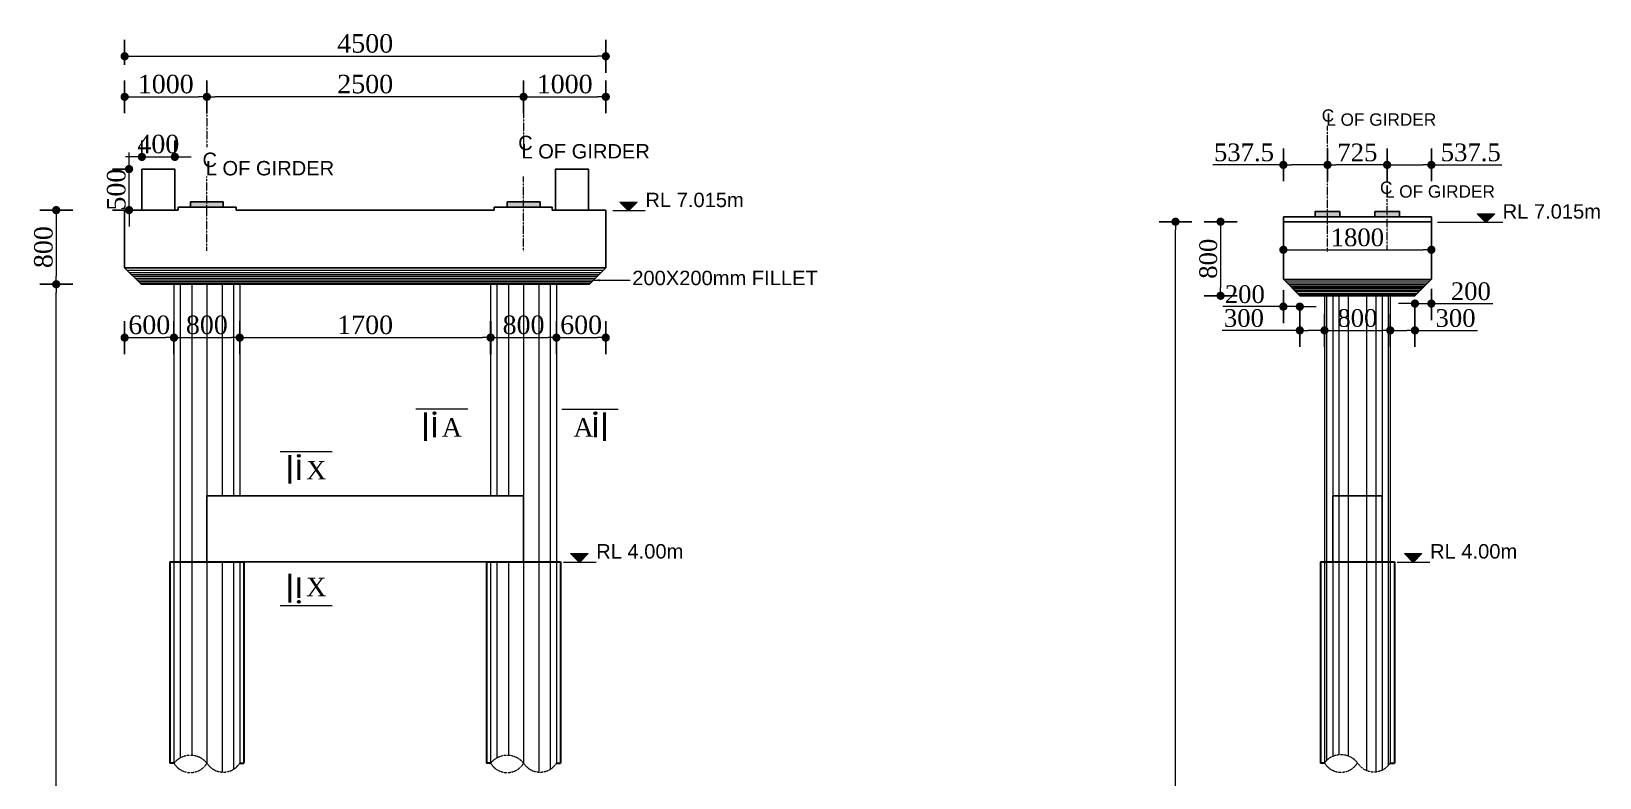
# Model space of a CAD drawing. Header units: millimetres. Extents: x -452357 to 35267, y 81803 to 461763.
# Drawn here: x -450946 to -431873, y 208898 to 217969 of the extents above; entities that cross this region are included whole.
import ezdxf

# ---------------------------------------------------------------- set-up
doc = ezdxf.new("R2010")
doc.units = ezdxf.units.MM
doc.header["$PDMODE"] = 2
doc.linetypes.add('CENTER', pattern=[2, 1.25, -0.25, 0.25, -0.25])
doc.linetypes.add('DASHED', pattern=[0.75, 0.5, -0.25])
doc.layers.get('Defpoints').update_dxf_attribs({"lineweight": 13})
for name, color, linetype, lineweight in [('Center Line', 34, 'Continuous', 15), ('Dimision', 96, 'Continuous', 18), ('hatch', 65, 'Continuous', 15), ('Hatching', 65, 'Continuous', 20), ('Pile', 11, 'Continuous', 15), ('Steel Casing', 70, 'Continuous', 30), ('Text', 7, 'Continuous', 15)]:
    doc.layers.add(name, color=color, linetype=linetype, lineweight=lineweight)
doc.layers.add('Pire Line', color=11, linetype='Continuous')
doc.styles.add('ROMANS', font='arial.ttf', dxfattribs={"height": 200})
doc.styles.get("Standard").update_dxf_attribs({"font": 'times.ttf'})
doc.dimstyles.new('ISO-25', dxfattribs={"dimtxt": 175, "dimasz": 100, "dimexe": 65, "dimexo": 115.625, "dimgap": 40, "dimtad": 1, "dimtoh": 1, "dimdec": 0, "dimtxsty": 'Standard', "dimblk": 'DOT', "dimcen": 300, "dimclrd": 256, "dimclre": 256, "dimclrt": 256, "dimadec": 0, "dimazin": 0, "dimtfac": 1, "dimtdec": 0, "dimtix": 1, "dimtmove": 0, "dimatfit": 3, "dimldrblk": 'DOT', "dimfxl": 75, "dimlwd": -1, "dimarcsym": 0})
doc.dimstyles.get("Standard").update_dxf_attribs({"dimtxt": 100, "dimasz": 100, "dimexe": 100, "dimexo": 100, "dimgap": 50, "dimtad": 1, "dimdec": 0, "dimlfac": -1, "dimzin": 0, "dimdsep": 46, "dimtxsty": 'Standard', "dimblk": 'DOT', "dimcen": 0, "dimclrd": 4, "dimclre": 4, "dimclrt": 4, "dimadec": 0, "dimazin": 0, "dimtfac": 1, "dimtdec": 0, "dimtix": 1, "dimtofl": 0, "dimtmove": 0, "dimatfit": 3, "dimfxl": 80, "dimtolj": 1, "dimtzin": 0, "dimlwd": 15, "dimarcsym": 2})

# ---------------------------------------------------------------- blocks, each defined once
blk = doc.blocks.new('_Dot')
at = {"color": 0, "linetype": 'ByBlock', "lineweight": -2}
blk.add_line((-0.5, 0), (-1, 0), dxfattribs=at)
at = {"color": 0, "linetype": 'ByBlock', "const_width": 0.5}
blk.add_lwpolyline([(-0.25, 0, 1), (0.25, 0, 1)], format="xyb", close=True, dxfattribs=at)
blk = doc.blocks.new('*D8')
at = {"layer": 'Defpoints', "color": 0, "ltscale": 3, "transparency": 16777216}
for p in [(-448812, 217173), (-448812, 216730), (-449812, 216038)]:
    blk.add_point(p, dxfattribs=at)
at = {"layer": 'Dimision', "lineweight": -2, "ltscale": 3, "transparency": 16777216}
for p, q in [((-449812, 216973), (-449812, 217373)), ((-448812, 216973), (-448812, 217373))]:
    blk.add_line(p, q, dxfattribs=at)
at = {"layer": 'Dimision', "ltscale": 3, "transparency": 16777216}
blk.add_line((-449712, 217173), (-448912, 217173), dxfattribs=at)
at = {"layer": 'Dimision', "ltscale": 3, "transparency": 16777216, "xscale": 100, "yscale": 100, "zscale": 100, "rotation": 180}
blk.add_blockref('_Dot', (-449812, 217173), dxfattribs=at)
at = {"layer": 'Dimision', "ltscale": 3, "transparency": 16777216, "xscale": 100, "yscale": 100, "zscale": 100}
blk.add_blockref('_Dot', (-448812, 217173), dxfattribs=at)
at = {"layer": 'Dimision', "ltscale": 3, "transparency": 16777216, "insert": (-449312, 217327), "char_height": 225, "attachment_point": 5}
blk.add_mtext('1000', dxfattribs=at)
blk = doc.blocks.new('*D9')
at = {"layer": 'Defpoints', "color": 0, "ltscale": 3, "transparency": 16777216}
for p in [(-448812, 217173), (-448812, 216730), (-444960, 215896)]:
    blk.add_point(p, dxfattribs=at)
at = {"layer": 'Dimision', "lineweight": -2, "ltscale": 3, "transparency": 16777216}
for p, q in [((-448812, 216973), (-448812, 217373)), ((-444960, 216973), (-444960, 217373))]:
    blk.add_line(p, q, dxfattribs=at)
at = {"layer": 'Dimision', "ltscale": 3, "transparency": 16777216}
blk.add_line((-445060, 217173), (-448712, 217173), dxfattribs=at)
at = {"layer": 'Dimision', "ltscale": 3, "transparency": 16777216, "xscale": 100, "yscale": 100, "zscale": 100, "rotation": 180}
blk.add_blockref('_Dot', (-448812, 217173), dxfattribs=at)
at = {"layer": 'Dimision', "ltscale": 3, "transparency": 16777216, "xscale": 100, "yscale": 100, "zscale": 100}
blk.add_blockref('_Dot', (-444960, 217173), dxfattribs=at)
at = {"layer": 'Dimision', "ltscale": 3, "transparency": 16777216, "insert": (-446886, 217327), "char_height": 225, "attachment_point": 5}
blk.add_mtext('2500', dxfattribs=at)
blk = doc.blocks.new('*D10')
at = {"layer": 'Defpoints', "color": 0, "ltscale": 3, "transparency": 16777216}
for p in [(-443960, 217173), (-444960, 216670), (-443960, 216038)]:
    blk.add_point(p, dxfattribs=at)
at = {"layer": 'Dimision', "lineweight": -2, "ltscale": 3, "transparency": 16777216}
for p, q in [((-444960, 216973), (-444960, 217373)), ((-443960, 216973), (-443960, 217373))]:
    blk.add_line(p, q, dxfattribs=at)
at = {"layer": 'Dimision', "ltscale": 3, "transparency": 16777216}
blk.add_line((-444860, 217173), (-444060, 217173), dxfattribs=at)
at = {"layer": 'Dimision', "ltscale": 3, "transparency": 16777216, "xscale": 100, "yscale": 100, "zscale": 100, "rotation": 180}
blk.add_blockref('_Dot', (-444960, 217173), dxfattribs=at)
at = {"layer": 'Dimision', "ltscale": 3, "transparency": 16777216, "xscale": 100, "yscale": 100, "zscale": 100}
blk.add_blockref('_Dot', (-443960, 217173), dxfattribs=at)
at = {"layer": 'Dimision', "ltscale": 3, "transparency": 16777216, "insert": (-444460, 217327), "char_height": 225, "attachment_point": 5}
blk.add_mtext('1000', dxfattribs=at)
blk = doc.blocks.new('*D11')
at = {"layer": 'Defpoints', "color": 0, "ltscale": 3, "transparency": 16777216}
for p in [(-443960, 217666), (-449812, 217446), (-443960, 217329)]:
    blk.add_point(p, dxfattribs=at)
at = {"layer": 'Dimision', "lineweight": -2, "ltscale": 3, "transparency": 16777216}
for p, q in [((-449812, 217562), (-449812, 217866)), ((-443960, 217466), (-443960, 217866))]:
    blk.add_line(p, q, dxfattribs=at)
at = {"layer": 'Dimision', "ltscale": 3, "transparency": 16777216}
blk.add_line((-449712, 217666), (-444060, 217666), dxfattribs=at)
at = {"layer": 'Dimision', "ltscale": 3, "transparency": 16777216, "xscale": 100, "yscale": 100, "zscale": 100, "rotation": 180}
blk.add_blockref('_Dot', (-449812, 217666), dxfattribs=at)
at = {"layer": 'Dimision', "ltscale": 3, "transparency": 16777216, "xscale": 100, "yscale": 100, "zscale": 100}
blk.add_blockref('_Dot', (-443960, 217666), dxfattribs=at)
at = {"layer": 'Dimision', "ltscale": 3, "transparency": 16777216, "insert": (-446886, 217821), "char_height": 225, "attachment_point": 5}
blk.add_mtext('4500', dxfattribs=at)
blk = doc.blocks.new('*D12')
at = {"layer": 'Defpoints', "color": 0, "ltscale": 3, "transparency": 16777216}
for p in [(-433919, 214955), (-434119, 214755), (-433919, 214660)]:
    blk.add_point(p, dxfattribs=at)
at = {"layer": 'Dimision', "lineweight": -2, "ltscale": 3, "transparency": 16777216}
for p, q in [((-433919, 214840), (-433919, 214460)), ((-434119, 214660), (-434119, 214460))]:
    blk.add_line(p, q, dxfattribs=at)
at = {"layer": 'Dimision', "ltscale": 3, "transparency": 16777216}
for p, q in [((-434219, 214660), (-434319, 214660)), ((-434119, 214660), (-433919, 214660)), ((-433819, 214660), (-433170, 214660))]:
    blk.add_line(p, q, dxfattribs=at)
at = {"layer": 'Dimision', "ltscale": 3, "transparency": 16777216, "xscale": 100, "yscale": 100, "zscale": 100}
blk.add_blockref('_Dot', (-434119, 214660), dxfattribs=at)
at = {"layer": 'Dimision', "ltscale": 3, "transparency": 16777216, "xscale": 100, "yscale": 100, "zscale": 100, "rotation": 180}
blk.add_blockref('_Dot', (-433919, 214660), dxfattribs=at)
at = {"layer": 'Dimision', "ltscale": 3, "transparency": 16777216, "insert": (-433439, 214809), "char_height": 215, "attachment_point": 5}
blk.add_mtext('200', dxfattribs=at)
blk = doc.blocks.new('*D13')
at = {"layer": 'Defpoints', "color": 0, "ltscale": 3, "transparency": 16777216}
for p in [(-435219, 214755), (-434419, 214755), (-434419, 214334)]:
    blk.add_point(p, dxfattribs=at)
at = {"layer": 'Dimision', "lineweight": -2, "ltscale": 3, "transparency": 16777216}
for p, q in [((-435219, 214534), (-435219, 214134)), ((-434419, 214534), (-434419, 214134))]:
    blk.add_line(p, q, dxfattribs=at)
at = {"layer": 'Dimision', "ltscale": 3, "transparency": 16777216}
blk.add_line((-435119, 214334), (-434519, 214334), dxfattribs=at)
at = {"layer": 'Dimision', "ltscale": 3, "transparency": 16777216, "xscale": 100, "yscale": 100, "zscale": 100, "rotation": 180}
blk.add_blockref('_Dot', (-435219, 214334), dxfattribs=at)
at = {"layer": 'Dimision', "ltscale": 3, "transparency": 16777216, "xscale": 100, "yscale": 100, "zscale": 100}
blk.add_blockref('_Dot', (-434419, 214334), dxfattribs=at)
at = {"layer": 'Dimision', "ltscale": 3, "transparency": 16777216, "insert": (-434819, 214483), "char_height": 215, "attachment_point": 5}
blk.add_mtext('800', dxfattribs=at)
blk = doc.blocks.new('*D14')
at = {"layer": 'Defpoints', "color": 0, "ltscale": 3, "transparency": 16777216}
for p in [(-435519, 214755), (-435219, 214755), (-435219, 214334)]:
    blk.add_point(p, dxfattribs=at)
at = {"layer": 'Dimision', "lineweight": -2, "ltscale": 3, "transparency": 16777216}
for p, q in [((-435519, 214534), (-435519, 214134)), ((-435219, 214534), (-435219, 214134))]:
    blk.add_line(p, q, dxfattribs=at)
at = {"layer": 'Dimision', "ltscale": 3, "transparency": 16777216}
for p, q in [((-435519, 214334), (-436465, 214334)), ((-435319, 214334), (-435419, 214334))]:
    blk.add_line(p, q, dxfattribs=at)
at = {"layer": 'Dimision', "ltscale": 3, "transparency": 16777216, "xscale": 100, "yscale": 100, "zscale": 100, "rotation": 180}
blk.add_blockref('_Dot', (-435519, 214334), dxfattribs=at)
at = {"layer": 'Dimision', "ltscale": 3, "transparency": 16777216, "xscale": 100, "yscale": 100, "zscale": 100}
blk.add_blockref('_Dot', (-435219, 214334), dxfattribs=at)
at = {"layer": 'Dimision', "ltscale": 3, "transparency": 16777216, "insert": (-436199, 214483), "char_height": 215, "attachment_point": 5}
blk.add_mtext('300', dxfattribs=at)
blk = doc.blocks.new('*D15')
at = {"layer": 'Defpoints', "color": 0, "ltscale": 3, "transparency": 16777216}
for p in [(-435719, 215655), (-436483, 214755), (-435519, 214755)]:
    blk.add_point(p, dxfattribs=at)
at = {"layer": 'Dimision', "lineweight": -2, "ltscale": 3, "transparency": 16777216}
for p, q in [((-436283, 215655), (-436683, 215655)), ((-436283, 214755), (-436683, 214755))]:
    blk.add_line(p, q, dxfattribs=at)
at = {"layer": 'Dimision', "ltscale": 3, "transparency": 16777216}
blk.add_line((-436483, 215555), (-436483, 214855), dxfattribs=at)
at = {"layer": 'Dimision', "ltscale": 3, "transparency": 16777216, "xscale": 100, "yscale": 100, "zscale": 100}
for p, rotation in [((-436483, 215655), 90), ((-436483, 214755), 270)]:
    blk.add_blockref('_Dot', p, dxfattribs=dict(at, rotation=rotation))
at = {"layer": 'Dimision', "ltscale": 3, "transparency": 16777216, "insert": (-436632, 215205), "char_height": 215, "attachment_point": 5, "rotation": 90}
blk.add_mtext('800', dxfattribs=at)
blk = doc.blocks.new('*D34')
at = {"layer": 'Defpoints', "color": 0, "ltscale": 3, "transparency": 16777216}
for p in [(-435719, 215201), (-433919, 215314), (-433919, 215204)]:
    blk.add_point(p, dxfattribs=at)
at = {"layer": 'Dimision', "lineweight": -2, "ltscale": 3, "transparency": 16777216}
for p, q in [((-435719, 215314), (-435719, 215514)), ((-433919, 215314), (-433919, 215514))]:
    blk.add_line(p, q, dxfattribs=at)
at = {"layer": 'Dimision', "ltscale": 3, "transparency": 16777216}
blk.add_line((-435619, 215314), (-434019, 215314), dxfattribs=at)
at = {"layer": 'Dimision', "ltscale": 3, "transparency": 16777216, "xscale": 100, "yscale": 100, "zscale": 100, "rotation": 180}
blk.add_blockref('_Dot', (-435719, 215314), dxfattribs=at)
at = {"layer": 'Dimision', "ltscale": 3, "transparency": 16777216, "xscale": 100, "yscale": 100, "zscale": 100}
blk.add_blockref('_Dot', (-433919, 215314), dxfattribs=at)
at = {"layer": 'Dimision', "ltscale": 3, "transparency": 16777216, "insert": (-434819, 215463), "char_height": 215, "attachment_point": 5}
blk.add_mtext('1800', dxfattribs=at)
blk = doc.blocks.new('*D35')
at = {"layer": 'Defpoints', "color": 0, "ltscale": 3, "transparency": 16777216}
for p in [(-435182, 216346), (-435182, 216196), (-435719, 215587)]:
    blk.add_point(p, dxfattribs=at)
at = {"layer": 'Dimision', "lineweight": -2, "ltscale": 3, "transparency": 16777216}
for p, q in [((-435719, 216146), (-435719, 216546)), ((-435182, 216311), (-435182, 216546))]:
    blk.add_line(p, q, dxfattribs=at)
at = {"layer": 'Dimision', "ltscale": 3, "transparency": 16777216}
for p, q in [((-435719, 216346), (-436577, 216346)), ((-435282, 216346), (-435619, 216346))]:
    blk.add_line(p, q, dxfattribs=at)
at = {"layer": 'Dimision', "ltscale": 3, "transparency": 16777216, "xscale": 100, "yscale": 100, "zscale": 100, "rotation": 180}
blk.add_blockref('_Dot', (-435719, 216346), dxfattribs=at)
at = {"layer": 'Dimision', "ltscale": 3, "transparency": 16777216, "xscale": 100, "yscale": 100, "zscale": 100}
blk.add_blockref('_Dot', (-435182, 216346), dxfattribs=at)
at = {"layer": 'Dimision', "ltscale": 3, "transparency": 16777216, "insert": (-436198, 216496), "char_height": 215, "attachment_point": 5}
blk.add_mtext('537.5', dxfattribs=at)
blk = doc.blocks.new('*D16')
at = {"layer": 'Defpoints', "color": 0, "ltscale": 3, "transparency": 16777216}
for p in [(-433919, 216346), (-434457, 215780), (-433919, 215466)]:
    blk.add_point(p, dxfattribs=at)
at = {"layer": 'Dimision', "lineweight": -2, "ltscale": 3, "transparency": 16777216}
for p, q in [((-434457, 216146), (-434457, 216546)), ((-433919, 216146), (-433919, 216546))]:
    blk.add_line(p, q, dxfattribs=at)
at = {"layer": 'Dimision', "ltscale": 3, "transparency": 16777216}
for p, q in [((-434357, 216346), (-434019, 216346)), ((-433919, 216346), (-433061, 216346))]:
    blk.add_line(p, q, dxfattribs=at)
at = {"layer": 'Dimision', "ltscale": 3, "transparency": 16777216, "xscale": 100, "yscale": 100, "zscale": 100, "rotation": 180}
blk.add_blockref('_Dot', (-434457, 216346), dxfattribs=at)
at = {"layer": 'Dimision', "ltscale": 3, "transparency": 16777216, "xscale": 100, "yscale": 100, "zscale": 100}
blk.add_blockref('_Dot', (-433919, 216346), dxfattribs=at)
at = {"layer": 'Dimision', "ltscale": 3, "transparency": 16777216, "insert": (-433440, 216496), "char_height": 215, "attachment_point": 5}
blk.add_mtext('537.5', dxfattribs=at)
blk = doc.blocks.new('*D17')
at = {"layer": 'Defpoints', "color": 0, "ltscale": 3, "transparency": 16777216}
for p in [(-435719, 214955), (-435519, 214755), (-435519, 214623)]:
    blk.add_point(p, dxfattribs=at)
at = {"layer": 'Dimision', "lineweight": -2, "ltscale": 3, "transparency": 16777216}
for p, q in [((-435719, 214823), (-435719, 214423)), ((-435519, 214640), (-435519, 214423))]:
    blk.add_line(p, q, dxfattribs=at)
at = {"layer": 'Dimision', "ltscale": 3, "transparency": 16777216}
for p, q in [((-435819, 214623), (-436457, 214623)), ((-435519, 214623), (-435719, 214623)), ((-435419, 214623), (-435319, 214623))]:
    blk.add_line(p, q, dxfattribs=at)
at = {"layer": 'Dimision', "ltscale": 3, "transparency": 16777216, "xscale": 100, "yscale": 100, "zscale": 100}
blk.add_blockref('_Dot', (-435719, 214623), dxfattribs=at)
at = {"layer": 'Dimision', "ltscale": 3, "transparency": 16777216, "xscale": 100, "yscale": 100, "zscale": 100, "rotation": 180}
blk.add_blockref('_Dot', (-435519, 214623), dxfattribs=at)
at = {"layer": 'Dimision', "ltscale": 3, "transparency": 16777216, "insert": (-436188, 214773), "char_height": 215, "attachment_point": 5}
blk.add_mtext('200', dxfattribs=at)
blk = doc.blocks.new('*D18')
at = {"layer": 'Defpoints', "color": 0, "ltscale": 3, "transparency": 16777216}
for p in [(-434419, 214755), (-434119, 214755), (-434119, 214334)]:
    blk.add_point(p, dxfattribs=at)
at = {"layer": 'Dimision', "lineweight": -2, "ltscale": 3, "transparency": 16777216}
for p, q in [((-434419, 214534), (-434419, 214134)), ((-434119, 214534), (-434119, 214134))]:
    blk.add_line(p, q, dxfattribs=at)
at = {"layer": 'Dimision', "ltscale": 3, "transparency": 16777216}
for p, q in [((-434319, 214334), (-434219, 214334)), ((-434119, 214334), (-433359, 214334))]:
    blk.add_line(p, q, dxfattribs=at)
at = {"layer": 'Dimision', "ltscale": 3, "transparency": 16777216, "xscale": 100, "yscale": 100, "zscale": 100, "rotation": 180}
blk.add_blockref('_Dot', (-434419, 214334), dxfattribs=at)
at = {"layer": 'Dimision', "ltscale": 3, "transparency": 16777216, "xscale": 100, "yscale": 100, "zscale": 100}
blk.add_blockref('_Dot', (-434119, 214334), dxfattribs=at)
at = {"layer": 'Dimision', "ltscale": 3, "transparency": 16777216, "insert": (-433625, 214483), "char_height": 215, "attachment_point": 5}
blk.add_mtext('300', dxfattribs=at)
blk = doc.blocks.new('*D30')
at = {"layer": 'Defpoints', "color": 0, "ltscale": 3, "transparency": 16777216}
for p in [(-437031, 215655), (-435719, 215655), (-435319, 197885)]:
    blk.add_point(p, dxfattribs=at)
at = {"layer": 'Dimision', "lineweight": -2, "ltscale": 3, "transparency": 16777216}
for p, q in [((-436831, 215655), (-437231, 215655)), ((-436831, 197885), (-437231, 197885))]:
    blk.add_line(p, q, dxfattribs=at)
at = {"layer": 'Dimision', "ltscale": 3, "transparency": 16777216}
blk.add_line((-437031, 197985), (-437031, 215555), dxfattribs=at)
at = {"layer": 'Dimision', "ltscale": 3, "transparency": 16777216, "xscale": 100, "yscale": 100, "zscale": 100}
for p, rotation in [((-437031, 215655), 90), ((-437031, 197885), 270)]:
    blk.add_blockref('_Dot', p, dxfattribs=dict(at, rotation=rotation))
at = {"layer": 'Dimision', "ltscale": 3, "transparency": 16777216, "insert": (-437185, 204502), "char_height": 225, "attachment_point": 5, "rotation": 90}
blk.add_mtext('37015', dxfattribs=at)
blk = doc.blocks.new('*D31')
at = {"layer": 'Defpoints', "color": 0, "ltscale": 3, "transparency": 16777216}
for p in [(-449672, 215796), (-450644, 214895), (-449690, 214895)]:
    blk.add_point(p, dxfattribs=at)
at = {"layer": 'Dimision', "lineweight": -2, "ltscale": 3, "transparency": 16777216}
for p, q in [((-450444, 215796), (-450844, 215796)), ((-450444, 214895), (-450844, 214895))]:
    blk.add_line(p, q, dxfattribs=at)
at = {"layer": 'Dimision', "ltscale": 3, "transparency": 16777216}
blk.add_line((-450644, 215696), (-450644, 214995), dxfattribs=at)
at = {"layer": 'Dimision', "ltscale": 3, "transparency": 16777216, "xscale": 100, "yscale": 100, "zscale": 100}
for p, rotation in [((-450644, 215796), 90), ((-450644, 214895), 270)]:
    blk.add_blockref('_Dot', p, dxfattribs=dict(at, rotation=rotation))
at = {"layer": 'Dimision', "ltscale": 3, "transparency": 16777216, "insert": (-450799, 215346), "char_height": 225, "attachment_point": 5, "rotation": 90}
blk.add_mtext('800', dxfattribs=at)
blk = doc.blocks.new('*D37')
at = {"layer": 'Defpoints', "color": 0, "ltscale": 3, "transparency": 16777216}
for p in [(-450644, 214895), (-449079, 214895), (-449809, 197865)]:
    blk.add_point(p, dxfattribs=at)
at = {"layer": 'Dimision', "lineweight": -2, "ltscale": 3, "transparency": 16777216}
for p, q in [((-450444, 214895), (-450844, 214895)), ((-450444, 197865), (-450844, 197865))]:
    blk.add_line(p, q, dxfattribs=at)
at = {"layer": 'Dimision', "ltscale": 3, "transparency": 16777216}
blk.add_line((-450644, 197965), (-450644, 214795), dxfattribs=at)
at = {"layer": 'Dimision', "ltscale": 3, "transparency": 16777216, "xscale": 100, "yscale": 100, "zscale": 100}
for p, rotation in [((-450644, 214895), 90), ((-450644, 197865), 270)]:
    blk.add_blockref('_Dot', p, dxfattribs=dict(at, rotation=rotation))
at = {"layer": 'Dimision', "ltscale": 3, "transparency": 16777216, "insert": (-450799, 205131), "char_height": 225, "attachment_point": 5, "rotation": 90}
blk.add_mtext('36215', dxfattribs=at)
blk = doc.blocks.new('*D39')
at = {"layer": 'Defpoints', "color": 0, "ltscale": 3, "transparency": 16777216}
for p in [(-435182, 216346), (-435182, 215780), (-434457, 215780)]:
    blk.add_point(p, dxfattribs=at)
at = {"layer": 'Dimision', "lineweight": -2, "ltscale": 3, "transparency": 16777216}
for p, q in [((-435182, 216146), (-435182, 216546)), ((-434457, 216146), (-434457, 216546))]:
    blk.add_line(p, q, dxfattribs=at)
at = {"layer": 'Dimision', "ltscale": 3, "transparency": 16777216}
blk.add_line((-434557, 216346), (-435082, 216346), dxfattribs=at)
at = {"layer": 'Dimision', "ltscale": 3, "transparency": 16777216, "xscale": 100, "yscale": 100, "zscale": 100, "rotation": 180}
blk.add_blockref('_Dot', (-435182, 216346), dxfattribs=at)
at = {"layer": 'Dimision', "ltscale": 3, "transparency": 16777216, "xscale": 100, "yscale": 100, "zscale": 100}
blk.add_blockref('_Dot', (-434457, 216346), dxfattribs=at)
at = {"layer": 'Dimision', "ltscale": 3, "transparency": 16777216, "insert": (-434819, 216496), "char_height": 215, "attachment_point": 5}
blk.add_mtext('725', dxfattribs=at)
blk = doc.blocks.new('*D63')
at = {"layer": 'Defpoints', "color": 0, "ltscale": 3, "transparency": 16777216}
for p in [(-449812, 215095), (-449212, 214895), (-449212, 214246)]:
    blk.add_point(p, dxfattribs=at)
at = {"layer": 'Dimision', "lineweight": -2, "ltscale": 3, "transparency": 16777216}
for p, q in [((-449812, 214446), (-449812, 214046)), ((-449212, 214446), (-449212, 214046))]:
    blk.add_line(p, q, dxfattribs=at)
at = {"layer": 'Dimision', "ltscale": 3, "transparency": 16777216}
blk.add_line((-449712, 214246), (-449312, 214246), dxfattribs=at)
at = {"layer": 'Dimision', "ltscale": 3, "transparency": 16777216, "xscale": 100, "yscale": 100, "zscale": 100, "rotation": 180}
blk.add_blockref('_Dot', (-449812, 214246), dxfattribs=at)
at = {"layer": 'Dimision', "ltscale": 3, "transparency": 16777216, "xscale": 100, "yscale": 100, "zscale": 100}
blk.add_blockref('_Dot', (-449212, 214246), dxfattribs=at)
at = {"layer": 'Dimision', "ltscale": 3, "transparency": 16777216, "insert": (-449512, 214400), "char_height": 225, "attachment_point": 5}
blk.add_mtext('600', dxfattribs=at)
blk = doc.blocks.new('*D64')
at = {"layer": 'Defpoints', "color": 0, "ltscale": 3, "transparency": 16777216}
for p in [(-449212, 214895), (-448412, 214895), (-448412, 214246)]:
    blk.add_point(p, dxfattribs=at)
at = {"layer": 'Dimision', "lineweight": -2, "ltscale": 3, "transparency": 16777216}
for p, q in [((-449212, 214446), (-449212, 214046)), ((-448412, 214446), (-448412, 214046))]:
    blk.add_line(p, q, dxfattribs=at)
at = {"layer": 'Dimision', "ltscale": 3, "transparency": 16777216}
blk.add_line((-449112, 214246), (-448512, 214246), dxfattribs=at)
at = {"layer": 'Dimision', "ltscale": 3, "transparency": 16777216, "xscale": 100, "yscale": 100, "zscale": 100, "rotation": 180}
blk.add_blockref('_Dot', (-449212, 214246), dxfattribs=at)
at = {"layer": 'Dimision', "ltscale": 3, "transparency": 16777216, "xscale": 100, "yscale": 100, "zscale": 100}
blk.add_blockref('_Dot', (-448412, 214246), dxfattribs=at)
at = {"layer": 'Dimision', "ltscale": 3, "transparency": 16777216, "insert": (-448812, 214400), "char_height": 225, "attachment_point": 5}
blk.add_mtext('800', dxfattribs=at)
blk = doc.blocks.new('*D65')
at = {"layer": 'Defpoints', "color": 0, "ltscale": 3, "transparency": 16777216}
for p in [(-448412, 214895), (-445361, 214895), (-445361, 214246)]:
    blk.add_point(p, dxfattribs=at)
at = {"layer": 'Dimision', "lineweight": -2, "ltscale": 3, "transparency": 16777216}
for p, q in [((-448412, 214446), (-448412, 214046)), ((-445361, 214446), (-445361, 214046))]:
    blk.add_line(p, q, dxfattribs=at)
at = {"layer": 'Dimision', "ltscale": 3, "transparency": 16777216}
blk.add_line((-448312, 214246), (-445461, 214246), dxfattribs=at)
at = {"layer": 'Dimision', "ltscale": 3, "transparency": 16777216, "xscale": 100, "yscale": 100, "zscale": 100, "rotation": 180}
blk.add_blockref('_Dot', (-448412, 214246), dxfattribs=at)
at = {"layer": 'Dimision', "ltscale": 3, "transparency": 16777216, "xscale": 100, "yscale": 100, "zscale": 100}
blk.add_blockref('_Dot', (-445361, 214246), dxfattribs=at)
at = {"layer": 'Dimision', "ltscale": 3, "transparency": 16777216, "insert": (-446887, 214400), "char_height": 225, "attachment_point": 5}
blk.add_mtext('1700', dxfattribs=at)
blk = doc.blocks.new('*D66')
at = {"layer": 'Defpoints', "color": 0, "ltscale": 3, "transparency": 16777216}
for p in [(-445360, 214895), (-444560, 214895), (-444560, 214246)]:
    blk.add_point(p, dxfattribs=at)
at = {"layer": 'Dimision', "lineweight": -2, "ltscale": 3, "transparency": 16777216}
for p, q in [((-445360, 214446), (-445360, 214046)), ((-444560, 214446), (-444560, 214046))]:
    blk.add_line(p, q, dxfattribs=at)
at = {"layer": 'Dimision', "ltscale": 3, "transparency": 16777216}
blk.add_line((-445260, 214246), (-444660, 214246), dxfattribs=at)
at = {"layer": 'Dimision', "ltscale": 3, "transparency": 16777216, "xscale": 100, "yscale": 100, "zscale": 100, "rotation": 180}
blk.add_blockref('_Dot', (-445360, 214246), dxfattribs=at)
at = {"layer": 'Dimision', "ltscale": 3, "transparency": 16777216, "xscale": 100, "yscale": 100, "zscale": 100}
blk.add_blockref('_Dot', (-444560, 214246), dxfattribs=at)
at = {"layer": 'Dimision', "ltscale": 3, "transparency": 16777216, "insert": (-444960, 214400), "char_height": 225, "attachment_point": 5}
blk.add_mtext('800', dxfattribs=at)
blk = doc.blocks.new('*D67')
at = {"layer": 'Defpoints', "color": 0, "ltscale": 3, "transparency": 16777216}
for p in [(-443961, 215095), (-444560, 214895), (-443961, 214246)]:
    blk.add_point(p, dxfattribs=at)
at = {"layer": 'Dimision', "lineweight": -2, "ltscale": 3, "transparency": 16777216}
for p, q in [((-444560, 214446), (-444560, 214046)), ((-443961, 214446), (-443961, 214046))]:
    blk.add_line(p, q, dxfattribs=at)
at = {"layer": 'Dimision', "ltscale": 3, "transparency": 16777216}
blk.add_line((-444460, 214246), (-444061, 214246), dxfattribs=at)
at = {"layer": 'Dimision', "ltscale": 3, "transparency": 16777216, "xscale": 100, "yscale": 100, "zscale": 100, "rotation": 180}
blk.add_blockref('_Dot', (-444560, 214246), dxfattribs=at)
at = {"layer": 'Dimision', "ltscale": 3, "transparency": 16777216, "xscale": 100, "yscale": 100, "zscale": 100}
blk.add_blockref('_Dot', (-443961, 214246), dxfattribs=at)
at = {"layer": 'Dimision', "ltscale": 3, "transparency": 16777216, "insert": (-444260, 214400), "char_height": 225, "attachment_point": 5}
blk.add_mtext('600', dxfattribs=at)
blk = doc.blocks.new('*D94')
at = {"layer": 'Defpoints', "color": 0, "ltscale": 3, "transparency": 16777216}
for p in [(-449758, 216295), (-449602, 216295), (-449602, 215796)]:
    blk.add_point(p, dxfattribs=at)
at = {"layer": 'Dimision', "ltscale": 3, "transparency": 16777216}
for p, q in [((-449758, 216395), (-449758, 216495)), ((-449758, 215796), (-449758, 216295)), ((-449758, 215696), (-449758, 215596))]:
    blk.add_line(p, q, dxfattribs=at)
at = {"layer": 'Dimision', "lineweight": -2, "ltscale": 3, "transparency": 16777216}
for p, q in [((-449717, 216295), (-449958, 216295)), ((-449717, 215796), (-449958, 215796))]:
    blk.add_line(p, q, dxfattribs=at)
at = {"layer": 'Dimision', "ltscale": 3, "transparency": 16777216, "xscale": 100, "yscale": 100, "zscale": 100}
for p, rotation in [((-449758, 216295), 270), ((-449758, 215796), 90)]:
    blk.add_blockref('_Dot', p, dxfattribs=dict(at, rotation=rotation))
at = {"layer": 'Dimision', "ltscale": 3, "transparency": 16777216, "insert": (-449913, 216045), "char_height": 225, "attachment_point": 5, "rotation": 90}
blk.add_mtext('500', dxfattribs=at)
blk = doc.blocks.new('*D95')
at = {"layer": 'Defpoints', "color": 0, "ltscale": 3, "transparency": 16777216}
for p in [(-449201, 216443), (-449602, 216295), (-449201, 216295)]:
    blk.add_point(p, dxfattribs=at)
at = {"layer": 'Dimision', "lineweight": -2, "ltscale": 3, "transparency": 16777216}
for p, q in [((-449602, 216411), (-449602, 216643)), ((-449201, 216411), (-449201, 216643))]:
    blk.add_line(p, q, dxfattribs=at)
at = {"layer": 'Dimision', "ltscale": 3, "transparency": 16777216}
for p, q in [((-449702, 216443), (-449802, 216443)), ((-449602, 216443), (-449201, 216443)), ((-449101, 216443), (-449001, 216443))]:
    blk.add_line(p, q, dxfattribs=at)
at = {"layer": 'Dimision', "ltscale": 3, "transparency": 16777216, "xscale": 100, "yscale": 100, "zscale": 100}
blk.add_blockref('_Dot', (-449602, 216443), dxfattribs=at)
at = {"layer": 'Dimision', "ltscale": 3, "transparency": 16777216, "xscale": 100, "yscale": 100, "zscale": 100, "rotation": 180}
blk.add_blockref('_Dot', (-449201, 216443), dxfattribs=at)
at = {"layer": 'Dimision', "ltscale": 3, "transparency": 16777216, "insert": (-449402, 216598), "char_height": 225, "attachment_point": 5}
blk.add_mtext('400', dxfattribs=at)

msp = doc.modelspace()

# ---------------------------------------------------------------- hatches: boundary and pattern name
at = {"layer": 'Dimision', "ltscale": 5}
for points in [[(-443788.6, 215892), (-443576.5, 215892), (-443682.6, 215785.9)], [(-433360.9, 215751.5), (-433148.8, 215751.5), (-433254.8, 215645.5)], [(-444387.6, 211620.5), (-444175.5, 211620.5), (-444281.6, 211514.4)], [(-434245.5, 211620.5), (-434033.4, 211620.5), (-434139.4, 211514.4)]]:
    msp.add_hatch(color=256, dxfattribs=at).paths.add_polyline_path(points)
at = {"layer": 'Pire Line', "ltscale": 3}
h = msp.add_hatch(color=256, dxfattribs=at)
h.paths.add_polyline_path([(-448611.9, 215895.6), (-448811.9, 215895.6), (-448811.9, 215830.6), (-448611.9, 215830.6)])
h.paths.add_polyline_path([(-448811.9, 215895.6), (-449011.9, 215895.6), (-449011.9, 215830.6), (-448811.9, 215830.6)])
h = msp.add_hatch(color=256, dxfattribs=at)
h.paths.add_polyline_path([(-445159.6, 215895.6), (-444959.6, 215895.6), (-444959.6, 215830.6), (-445159.6, 215830.6)])
h.paths.add_polyline_path([(-444959.6, 215895.6), (-444759.6, 215895.6), (-444759.6, 215830.6), (-444959.6, 215830.6)])
h = msp.add_hatch(color=256, dxfattribs=at)
h.paths.add_polyline_path([(-435181.6, 215780.5), (-435331.6, 215780.5), (-435331.6, 215715.5), (-435181.6, 215715.5)])
h.paths.add_polyline_path([(-435031.6, 215780.5), (-435181.6, 215780.5), (-435181.6, 215715.5), (-435031.6, 215715.5)])
h = msp.add_hatch(color=256, dxfattribs=at)
h.paths.add_polyline_path([(-434456.6, 215780.5), (-434306.6, 215780.5), (-434306.6, 215715.5), (-434456.6, 215715.5)])
h.paths.add_polyline_path([(-434606.6, 215780.5), (-434456.6, 215780.5), (-434456.6, 215715.5), (-434606.6, 215715.5)])
at = {"layer": 'Text'}
for points in [[(-446043.1, 213309.5, -1), (-446043.1, 213345.4, -1)], [(-444086.8, 213309.5, 1), (-444086.8, 213345.4, 1)], [(-447693, 212791.2, -1), (-447693, 212827.1, -1)], [(-447693, 211053.9, 1), (-447693, 211018.1, 1)]]:
    msp.add_hatch(color=256, dxfattribs=at).paths.add_polyline_path(points)

# ---------------------------------------------------------------- linework, layer by layer
at = {"layer": 'Center Line', "linetype": 'CENTER'}
for p, q in [((-435181.6, 215289.8), (-435181.6, 216822.3)), ((-448812.9, 215302.5), (-448811.9, 216204.7)), ((-444960.6, 215293.8), (-444959.6, 216204.7)), ((-434456.6, 215314.8), (-434456.6, 215929.3))]:
    msp.add_line(p, q, dxfattribs=at)
at = {"layer": 'Dimision', "linetype": 'CENTER'}
for p, q in [((-448811.9, 217281.7), (-448811.9, 216561.1)), ((-444959.6, 217173), (-444959.6, 216561.1)), ((-449811.9, 216321.7), (-449811.9, 216321.7))]:
    msp.add_line(p, q, dxfattribs=at)
at = {"layer": 'Dimision', "ltscale": 5}
for p, q in [((-443479.4, 215785.9), (-443876.2, 215785.9)), ((-433051.6, 215645.5), (-433842.5, 215645.5)), ((-444078.4, 211514.4), (-444475.2, 211514.4)), ((-433936.2, 211514.4), (-434333.1, 211514.4))]:
    msp.add_line(p, q, dxfattribs=at)
for points in [[(-443788.6, 215892), (-443576.5, 215892), (-443682.6, 215785.9)], [(-433360.9, 215751.5), (-433148.8, 215751.5), (-433254.8, 215645.5)], [(-444387.6, 211620.5), (-444175.5, 211620.5), (-444281.6, 211514.4)], [(-434245.5, 211620.5), (-434033.4, 211620.5), (-434139.4, 211514.4)]]:
    msp.add_lwpolyline(points, close=True, dxfattribs=at)
at = {"layer": 'hatch', "ltscale": 3}
for p, q in [((-448812.9, 214895.4), (-448810.6, 209072.8)), ((-444961.1, 214895.4), (-444958.9, 209072.8))]:
    msp.add_line(p, q, dxfattribs=at)
at = {"layer": 'Hatching', "ltscale": 3}
for p, q in [((-434606.6, 215780.5), (-434306.6, 215780.5)), ((-449212, 214895.4), (-449212, 209072.8)), ((-449137, 214895.4), (-449137, 209136)), ((-448994.3, 214895.4), (-448994.3, 209168.1)), ((-448627.3, 214895.4), (-448627.3, 212324.1)), ((-448487, 214895.4), (-448487, 212324.1)), ((-448487, 214895.4), (-448487, 212324.1)), ((-448412, 214895.4), (-448412, 212324.1)), ((-448412, 214895.4), (-448412, 212324.1)), ((-445360.3, 214895.4), (-445360.3, 212324.1)), ((-445285.3, 214895.4), (-445285.3, 212324.1)), ((-445142.6, 214895.4), (-445142.6, 212324.1)), ((-444775.6, 214895.4), (-444775.6, 208965.4)), ((-444635.3, 214895.4), (-444635.3, 208999.9)), ((-444635.3, 214895.4), (-444635.3, 208999.9)), ((-444560.3, 214895.4), (-444560.3, 209072.8)), ((-444560.3, 214895.4), (-444560.3, 209072.8)), ((-435219.1, 214755.5), (-435219.1, 209078.4)), ((-435194.1, 214755.5), (-435194.1, 209105.9)), ((-435119.1, 214755.5), (-435119.1, 209155.3)), ((-435045.4, 214755.5), (-435045.4, 209174.6)), ((-434932.2, 214755.5), (-434932.2, 209161)), ((-434706.1, 214755.5), (-434706.1, 208985)), ((-434592.8, 214755.5), (-434592.8, 208969.4)), ((-434519.1, 214755.5), (-434519.1, 208990)), ((-434519.1, 214755.5), (-434519.1, 208990)), ((-434444.1, 214755.5), (-434444.1, 209045.4)), ((-434419.1, 214755.5), (-434419.1, 209078.4)), ((-448627.3, 211521), (-448627.3, 208965.4)), ((-448487, 211521), (-448487, 208999.9)), ((-448487, 211521), (-448487, 208999.9)), ((-448412, 211521), (-448412, 209072.8)), ((-448412, 211521), (-448412, 209072.8)), ((-445360.3, 211521), (-445360.3, 209072.8)), ((-445285.3, 211521), (-445285.3, 209136)), ((-445142.6, 211521), (-445142.6, 209168.1))]:
    msp.add_line(p, q, dxfattribs=at)
at = {"layer": 'Hatching', "ltscale": 5}
for p, q in [((-435719.1, 214955.5), (-433919.1, 214955.5)), ((-435698.8, 214935.2), (-433939.4, 214935.2)), ((-435676.6, 214913), (-433961.6, 214913)), ((-435654.5, 214890.8), (-433983.8, 214890.8)), ((-435634.1, 214870.5), (-434004.1, 214870.5)), ((-435617.5, 214853.9), (-434020.7, 214853.9)), ((-435600.9, 214837.3), (-434037.3, 214837.3)), ((-435584.3, 214820.6), (-434053.9, 214820.6)), ((-435569.5, 214805.9), (-434068.7, 214805.9)), ((-435547.3, 214783.7), (-434090.9, 214783.7))]:
    msp.add_line(p, q, dxfattribs=at)
for points in [[(-449782, 215065.6), (-443989.4, 215065.6)], [(-449756.1, 215039.7), (-444015.3, 215039.7)], [(-449730.2, 215013.8), (-444041.2, 215013.8)], [(-449707.8, 214991.4), (-444063.6, 214991.4)], [(-449685.4, 214969), (-444086, 214969)], [(-449664.7, 214948.3), (-444106.7, 214948.3)], [(-449644.4, 214927.9), (-444127.1, 214927.9)], [(-449625, 214908.6), (-444146.4, 214908.6)], [(-435532.3, 214768.6), (-434106, 214768.6)]]:
    msp.add_lwpolyline(points, dxfattribs=at)
at = {"layer": 'Pile', "linetype": 'DASHED', "ltscale": 5}
for points in [[(-448412, 209072.8, -0.5418306), (-448810.6, 209072.8, 0.4774381), (-449212, 209072.8, 0.5631872), (-448810.6, 209072.8)], [(-444560.3, 209072.8, -0.5418306), (-444958.9, 209072.8, 0.4774381), (-445360.3, 209072.8, 0.5631872), (-444958.9, 209072.8)], [(-434419.1, 209078.4, -0.5539086), (-434817.7, 209078.4, 0.4863317), (-435219.1, 209078.4, 0.5733757), (-434817.7, 209078.4)]]:
    msp.add_lwpolyline(points, format="xyb", dxfattribs=at)
at = {"layer": 'Pire Line', "ltscale": 5}
for p, q in [((-449811.9, 215095.4), (-449811.9, 215795.6)), ((-449811.9, 215795.6), (-449160, 215795.6)), ((-448454, 215795.6), (-445317.4, 215795.6)), ((-444611.5, 215795.6), (-443959.6, 215795.6)), ((-443959.6, 215795.6), (-443959.6, 215095.4)), ((-449611.9, 214895.4), (-449811.9, 215095.4)), ((-443959.6, 215095.4), (-449811.9, 215095.4)), ((-444159.6, 214895.4), (-443959.6, 215095.4)), ((-444159.6, 214895.4), (-449611.9, 214895.4))]:
    msp.add_line(p, q, dxfattribs=at)
at = {"layer": 'Pire Line', "ltscale": 10}
for p, q in [((-449160, 215795.6), (-449160, 215830.6)), ((-444611.5, 215795.6), (-444611.5, 215830.6)), ((-435719.1, 214955.5), (-435719.1, 215715.5)), ((-435719.1, 215715.5), (-433919.1, 215715.5)), ((-435719.1, 215655.5), (-433919.1, 215655.5)), ((-433919.1, 214955.5), (-433919.1, 215715.5)), ((-435519.1, 214755.5), (-435719.1, 214955.5)), ((-433919.1, 214955.5), (-434119.1, 214755.5)), ((-435519.1, 214755.5), (-434119.1, 214755.5))]:
    msp.add_line(p, q, dxfattribs=at)
at = {"layer": 'Pire Line', "ltscale": 3}
for p, q in [((-448454, 215795.6), (-448454, 215830.6)), ((-445317.4, 215795.6), (-445317.4, 215830.6))]:
    msp.add_line(p, q, dxfattribs=at)
at = {"layer": 'Pire Line', "ltscale": 5}
for points in [[(-449601.6, 216295.2), (-449201.5, 216295.2), (-449201.5, 215795.6), (-449601.6, 215795.6)], [(-444169.8, 216295.2), (-444570, 216295.2), (-444570, 215795.6), (-444169.8, 215795.6)], [(-448611.9, 215895.6), (-449011.9, 215895.6), (-449011.9, 215830.6), (-448611.9, 215830.6)], [(-445159.6, 215895.6), (-444759.6, 215895.6), (-444759.6, 215830.6), (-445159.6, 215830.6)], [(-435031.6, 215780.5), (-435331.6, 215780.5), (-435331.6, 215715.5), (-435031.6, 215715.5)], [(-434606.6, 215780.5), (-434306.6, 215780.5), (-434306.6, 215715.5), (-434606.6, 215715.5)], [(-448812, 212324.1), (-444959.8, 212324.1), (-444959.8, 211521), (-448812, 211521)], [(-435119.1, 212324.1), (-434519.1, 212324.1), (-434519.1, 211521), (-435119.1, 211521)]]:
    msp.add_lwpolyline(points, close=True, dxfattribs=at)
at = {"layer": 'Pire Line', "ltscale": 10}
for points in [[(-448454, 215830.6), (-449160, 215830.6)], [(-445317.4, 215830.6), (-444611.5, 215830.6)]]:
    msp.add_lwpolyline(points, dxfattribs=at)
at = {"layer": 'Steel Casing', "ltscale": 3}
for p, q in [((-449262, 211521), (-448362, 211521)), ((-449262, 211521), (-449262, 209072.8)), ((-448362, 211521), (-448362, 209072.8)), ((-445410.3, 211521), (-445410.3, 209072.8)), ((-445410.3, 211521), (-444510.3, 211521)), ((-444510.3, 211521), (-444510.3, 209072.8)), ((-435269.1, 211521), (-435269.1, 209072.8)), ((-435269.1, 211521), (-434369.1, 211521)), ((-434369.1, 211521), (-434369.1, 209072.8)), ((-449212, 209072.8), (-449262, 209072.8)), ((-448412, 209072.8), (-448362, 209072.8)), ((-445360.3, 209072.8), (-445410.3, 209072.8)), ((-444560.3, 209072.8), (-444510.3, 209072.8)), ((-435219.1, 209072.8), (-435269.1, 209072.8)), ((-434419.1, 209072.8), (-434369.1, 209072.8))]:
    msp.add_line(p, q, dxfattribs=at)
at = {"layer": 'Text'}
for p, q in [((-445637.6, 213375.6), (-446272, 213375.6)), ((-444493.3, 213375.6), (-443811.2, 213375.6)), ((-447287.5, 212857.3), (-447921.9, 212857.3)), ((-447287.5, 210987.9), (-447921.9, 210987.9))]:
    msp.add_line(p, q, dxfattribs=at)
at = {"layer": 'Text', "const_width": 35.9}
for points in [[(-446153.3, 213337.4), (-446153.3, 212988.1)], [(-446043.1, 213281.9), (-446043.1, 213032.4)], [(-444086.8, 213281.9), (-444086.8, 213032.4)], [(-443976.6, 213337.4), (-443976.6, 212988.1)], [(-447803.3, 212819.2), (-447803.3, 212469.8)], [(-447693, 212763.7), (-447693, 212514.1)], [(-447803.3, 211026), (-447803.3, 211375.3)], [(-447693, 211081.5), (-447693, 211331)]]:
    msp.add_lwpolyline(points, dxfattribs=at)
at = {"layer": 'Text'}
for centre in [(-446043.1, 213327.4), (-444086.8, 213327.4), (-447693, 212809.2), (-447693, 211036)]:
    msp.add_circle(centre, 17.9, dxfattribs=at)

# ---------------------------------------------------------------- texts
at = {"layer": 'Text', "style": 'ROMANS'}
for s, p in [('RL 7.015m ', (-443477.8, 215832.9)), ('RL 7.015m ', (-433052.2, 215692.5)), ('200X200mm FILLET', (-443637.8, 214883.9)), ('RL 4.00m ', (-444076.8, 211561.4)), ('RL 4.00m ', (-433934.7, 211561.4))]:
    msp.add_text(s, height=175, dxfattribs=at).set_placement(p)
at = {"layer": 'Text'}
for s, p in [('A', (-445954.1, 213041.4)), ('A', (-444353.6, 213041.4)), ('X', (-447604, 212523.1)), ('X', (-447604, 211102.9))]:
    msp.add_text(s, height=224.2, dxfattribs=at).set_placement(p)
at = {"layer": 'Text', "width": 8235.459, "attachment_point": 1, "style": 'ROMANS'}
for s, insert, char_height in [('C', (-435252.5, 217021.1), 150), ('L OF GIRDER', (-435198.5, 216971.9), 150), ('C', (-445025.4, 216700.6), 175), ('C', (-448865.1, 216495.2), 175), ('L OF GIRDER', (-444985.9, 216598.7), 175), ('L OF GIRDER', (-448825.7, 216393.2), 175), ('C', (-434544.1, 216143.6), 150), ('L OF GIRDER', (-434485.1, 216097.7), 150)]:
    msp.add_mtext(s, dxfattribs=dict(at, insert=insert, char_height=char_height))

# ---------------------------------------------------------------- dimensions: what is measured, and where the dimension line sits
at = {"layer": 'Dimision', "ltscale": 3}
for base, p1, p2, text, override, picture, middle in [((-443959.6, 217666.5), (-449811.9, 217446.1), (-443959.6, 217329.4), '4500', {"dimtxt": 225, "dimexe": 200, "dimfxl": 200, "dimfxlon": 1}, '*D11', (-446885.7, 217820.9)), ((-435181.6, 216346.4), (-434456.6, 215780.5), (-435181.6, 215780.5), '725', {"dimtxt": 215, "dimexe": 200, "dimfxl": 200, "dimfxlon": 1}, '*D39', (-434819.1, 216496.1)), ((-445361.3, 214245.6), (-448412, 214895.4), (-445361.3, 214895.4), '1700', {"dimtxt": 225, "dimexe": 200, "dimfxl": 200, "dimfxlon": 1}, '*D65', (-446886.6, 214400.4))]:
    dim = msp.add_linear_dim(base=base, p1=p1, p2=p2, text=text, dimstyle='ISO-25', override=override, dxfattribs=at)
    dim.commit()
    dim.dimension.update_dxf_attribs({"geometry": picture, "text_midpoint": middle})
for base, p1, p2, picture, middle in [((-448811.9, 217173), (-449811.9, 216038.2), (-448811.9, 216730.5), '*D8', (-449311.9, 217327.4)), ((-443959.6, 217173), (-444959.6, 216670.5), (-443959.6, 216038.2), '*D10', (-444459.6, 217327.4)), ((-449201.5, 216443.2), (-449601.6, 216295.2), (-449201.5, 216295.2), '*D95', (-449401.5, 216597.7)), ((-449212, 214245.6), (-449811.9, 215095.4), (-449212, 214895.4), '*D63', (-449511.9, 214400.1)), ((-443960.6, 214245.6), (-444560.3, 214895.4), (-443960.6, 215095.4), '*D67', (-444260.4, 214400.1)), ((-448412, 214245.6), (-449212, 214895.4), (-448412, 214895.4), '*D64', (-448812, 214400.1)), ((-444560.3, 214245.6), (-445360.3, 214895.4), (-444560.3, 214895.4), '*D66', (-444960.3, 214400.1))]:
    dim = msp.add_linear_dim(base=base, p1=p1, p2=p2, dimstyle='ISO-25', override={"dimtxt": 225, "dimexe": 200, "dimfxl": 200, "dimfxlon": 1}, dxfattribs=at)
    dim.commit()
    dim.dimension.update_dxf_attribs({"geometry": picture, "text_midpoint": middle})
for base, p1, p2, angle, text, override, picture, middle in [((-448811.9, 217173), (-444959.6, 215895.6), (-448811.9, 216730.5), 180, '2500', {"dimtxt": 225, "dimexe": 200, "dimfxl": 200, "dimfxlon": 1}, '*D9', (-446885.7, 217327.4)), ((-450644.3, 214895.4), (-449672.4, 215795.6), (-449689.6, 214895.4), 90, '800', {"dimtxt": 225, "dimexe": 200, "dimfxl": 200, "dimfxlon": 1}, '*D31', (-450798.7, 215345.5)), ((-436483.1, 214755.5), (-435719.1, 215655.5), (-435519.1, 214755.5), 90, '800', {"dimtxt": 215, "dimexe": 200, "dimfxl": 200, "dimfxlon": 1}, '*D15', (-436632.5, 215205.5))]:
    dim = msp.add_linear_dim(base=base, p1=p1, p2=p2, angle=angle, text=text, dimstyle='ISO-25', override=override, dxfattribs=at)
    dim.commit()
    dim.dimension.update_dxf_attribs({"geometry": picture, "text_midpoint": middle})
dim = msp.add_linear_dim(base=(-449758.1, 216295.2), p1=(-449601.6, 215795.6), p2=(-449601.6, 216295.2), angle=90, dimstyle='ISO-25', override={"dimtxt": 225, "dimexe": 200, "dimfxl": 200, "dimfxlon": 1}, dxfattribs=at)
dim.commit()
dim.dimension.update_dxf_attribs({"geometry": '*D94', "text_midpoint": (-449912.6, 216045.4)})
for base, p1, p2, picture, middle in [((-435181.6, 216346.4), (-435719.1, 215587.2), (-435181.6, 216195.8), '*D35', (-436198.2, 216346.4)), ((-433919.1, 216346.4), (-434456.6, 215780.5), (-433919.1, 215466.3), '*D16', (-433440, 216346.4))]:
    dim = msp.add_linear_dim(base=base, p1=p1, p2=p2, text='537.5', dimstyle='ISO-25', override={"dimtxt": 215, "dimexe": 200, "dimfxl": 200, "dimfxlon": 1}, dxfattribs=at)
    dim.commit()
    dim.dimension.update_dxf_attribs({"geometry": picture, "text_midpoint": middle, "dimtype": 160})
for base, p1, p2, text, picture, middle in [((-437030.6, 215655.5), (-435319.1, 197885.1), (-435719.1, 215655.5), '37015', '*D30', (-437030.6, 204502)), ((-450644.3, 214895.4), (-449809.2, 197865.1), (-449079, 214895.4), '36215', '*D37', (-450644.3, 205131.1))]:
    dim = msp.add_linear_dim(base=base, p1=p1, p2=p2, angle=90, text=text, dimstyle='ISO-25', override={"dimtxt": 225, "dimexe": 200, "dimfxl": 200, "dimfxlon": 1}, dxfattribs=at)
    dim.commit()
    dim.dimension.update_dxf_attribs({"geometry": picture, "text_midpoint": middle, "dimtype": 160})
for base, p1, p2, picture, middle in [((-433919.1, 215313.9), (-435719.1, 215200.8), (-433919.1, 215204), '*D34', (-434819.1, 215313.9)), ((-435519.1, 214623.3), (-435719.1, 214955.5), (-435519.1, 214755.5), '*D17', (-436188.1, 214623.3)), ((-433919.1, 214660.1), (-434119.1, 214755.5), (-433919.1, 214955.5), '*D12', (-433439.4, 214660.1)), ((-435219.1, 214333.9), (-435519.1, 214755.5), (-435219.1, 214755.5), '*D14', (-436198.8, 214333.9)), ((-434419.1, 214333.9), (-435219.1, 214755.5), (-434419.1, 214755.5), '*D13', (-434819.1, 214333.9)), ((-434119.1, 214333.9), (-434419.1, 214755.5), (-434119.1, 214755.5), '*D18', (-433625.1, 214333.9))]:
    dim = msp.add_linear_dim(base=base, p1=p1, p2=p2, dimstyle='ISO-25', override={"dimtxt": 215, "dimexe": 200, "dimfxl": 200, "dimfxlon": 1}, dxfattribs=at)
    dim.commit()
    dim.dimension.update_dxf_attribs({"geometry": picture, "text_midpoint": middle, "dimtype": 160})

# ---------------------------------------------------------------- leaders
at = {"layer": 'Dimision', "ltscale": 10}
msp.add_leader([(-444111.1, 214943.9), (-443661.9, 214944)], dimstyle='Standard', override={"dimasz": 75}, dxfattribs=at)

doc.saveas('drawing.dxf')
